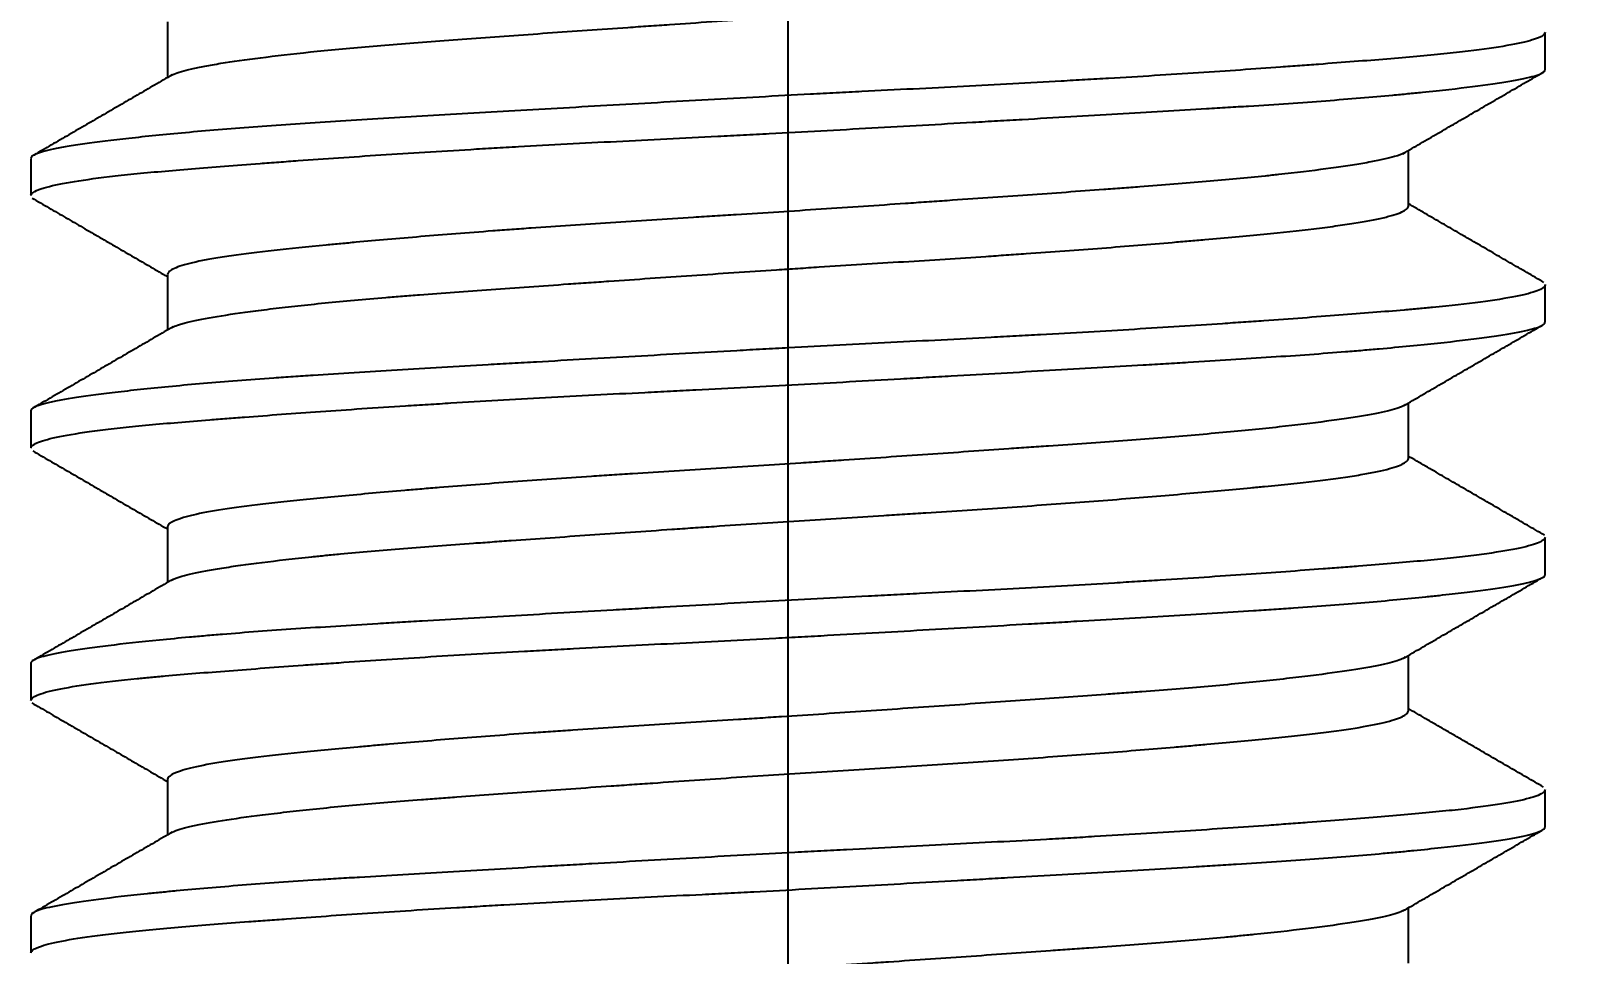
# Model space of a CAD drawing. Extents: x 1571 to 2360, y 0 to 579.
# Drawn here: x 2080.99 to 2087.12, y 201.71 to 205.37 of the extents above; entities that cross this region are included whole.
import ezdxf

# ---------------------------------------------------------------- set-up
doc = ezdxf.new("R2010")
doc.units = 0
doc.header["$LTSCALE"] = 10
doc.header["$MEASUREMENT"] = 0
doc.header["$PDMODE"] = 3
doc.header["$PDSIZE"] = -10
doc.linetypes.add('CENTER', pattern=[2, 1.25, -0.25, 0.25, -0.25])
doc.layers.get('0').update_dxf_attribs({"linetype": 'CONTINUOUS'})
doc.layers.get('DEFPOINTS').update_dxf_attribs({"linetype": 'CONTINUOUS'})
doc.layers.add('1', color=7, linetype='CONTINUOUS')
doc.styles.add('Daelim Dimension', font='H2GTRE.TTF')
doc.dimstyles.new('DEFAULT', dxfattribs={"dimscale": 2, "dimtxt": 2, "dimasz": 2, "dimexe": 0, "dimexo": 2, "dimgap": 1, "dimtad": 1, "dimdec": 1, "dimzin": 9, "dimdsep": 46, "dimtxsty": 'Daelim Dimension', "dimcen": 0.5, "dimclrd": 252, "dimclre": 252, "dimclrt": 3, "dimadec": 1, "dimazin": 0, "dimtfac": 1, "dimtdec": 1, "dimtix": 1, "dimtmove": 0, "dimatfit": 3, "dimfxl": 1, "dimtolj": 1, "dimtzin": 1, "dimlwd": 9, "dimlwe": 9, "dimarcsym": 0})

# ---------------------------------------------------------------- blocks, each defined once
blk = doc.blocks.new('*D8')
at = {"color": 5, "lineweight": 9, "ltscale": 0.5, "transparency": 16777216}
for p, q in [((2109.2949, 255.7892), (2172.4632, 255.7892)), ((2172.4632, 251.7892), (2172.4632, 113.2892)), ((2090.1499, 109.2892), (2172.4632, 109.2892))]:
    blk.add_line(p, q, dxfattribs=at)
at = {"color": 5, "ltscale": 0.5, "transparency": 16777216}
for points in [[(2171.7965, 251.7892), (2173.1299, 251.7892), (2172.4632, 255.7892)], [(2171.7965, 113.2892), (2173.1299, 113.2892), (2172.4632, 109.2892)]]:
    blk.add_solid(points, dxfattribs=at)
at = {"layer": 'DEFPOINTS', "color": 0, "ltscale": 0.5, "transparency": 16777216}
for p in [(2105.2949, 255.7892), (2086.1499, 109.2892), (2172.4632, 109.2892)]:
    blk.add_point(p, dxfattribs=at)
at = {"color": 7, "lineweight": -3, "ltscale": 0.5, "transparency": 16777216, "insert": (2165.2466, 182.5392), "char_height": 10, "attachment_point": 5, "rotation": 90, "style": 'Daelim Dimension'}
blk.add_mtext('\\A1;410', dxfattribs=at)

msp = doc.modelspace()

# ---------------------------------------------------------------- linework, layer by layer
at = {"layer": '1', "color": 1, "linetype": 'CENTER', "lineweight": -3}
msp.add_line((2083.9949, 272.4285), (2083.9949, 169.6499), dxfattribs=at)
at = {"layer": '1', "color": 7, "linetype": 'Continuous', "lineweight": -3}
for p, q in [((2081.5364, 205.4038), (2081.5364, 205.1838)), ((2086.9949, 205.2164), (2086.9949, 205.3617)), ((2086.4534, 204.6746), (2086.4534, 204.8947)), ((2080.9949, 204.8624), (2080.9949, 204.7167)), ((2081.5364, 204.4037), (2081.5364, 204.1837)), ((2086.9949, 204.2161), (2086.9949, 204.3621)), ((2080.9949, 203.8617), (2080.9949, 203.7162)), ((2086.4534, 203.6751), (2086.4534, 203.8946)), ((2081.5364, 203.4034), (2081.5364, 203.1838)), ((2086.9949, 203.2167), (2086.9949, 203.3621)), ((2080.9949, 202.8623), (2080.9949, 202.7164)), ((2086.4534, 202.6745), (2086.4534, 202.8946)), ((2081.5364, 202.4039), (2081.5364, 202.1838)), ((2086.9949, 202.2159), (2086.9949, 202.3617)), ((2086.4534, 201.6751), (2086.4534, 201.8947)), ((2080.9949, 201.8619), (2080.9949, 201.7166))]:
    msp.add_line(p, q, dxfattribs=at)
for points, knots in [([(2081.5488, 205.191), (2081.5523, 205.1931), (2081.5566, 205.1953), (2081.5776, 205.2045), (2081.6011, 205.2114), (2081.6478, 205.2219), (2081.6652, 205.2255), (2081.6943, 205.2309), (2081.7045, 205.2327), (2081.7256, 205.2363), (2081.7366, 205.2381), (2081.7938, 205.2473), (2081.8462, 205.2546), (2081.9642, 205.2696), (2082.0298, 205.2772), (2082.1385, 205.2886), (2082.1761, 205.2923), (2082.2537, 205.2997), (2082.2938, 205.3033), (2082.4178, 205.314), (2082.5054, 205.321), (2082.6444, 205.3315), (2082.692, 205.335), (2082.7897, 205.3421), (2082.8393, 205.3457), (2082.99, 205.3564), (2083.0933, 205.3637), (2083.2523, 205.3748), (2083.3329, 205.3804), (2083.415, 205.3861), (2083.4701, 205.3899), (2083.4979, 205.3918), (2083.6371, 205.4014), (2083.7486, 205.409), (2083.9723, 205.4238), (2084.0844, 205.431), (2084.2248, 205.4399), (2084.2529, 205.4417), (2084.3091, 205.4452), (2084.3373, 205.447), (2084.4213, 205.4522), (2084.4768, 205.4557), (2084.6414, 205.4662), (2084.7487, 205.4732), (2084.9063, 205.4839), (2084.9842, 205.4893), (2085.0608, 205.4948), (2085.1116, 205.4985), (2085.1368, 205.5004), (2085.2614, 205.5098), (2085.4513, 205.5248), (2085.6229, 205.5398), (2085.7243, 205.5491), (2085.7442, 205.5509), (2085.7836, 205.5545), (2085.803, 205.5564), (2085.8598, 205.5617), (2085.896, 205.5653), (2085.9999, 205.5758), (2086.0627, 205.5827), (2086.1475, 205.5933), (2086.1874, 205.5986), (2086.2237, 205.6041), (2086.2471, 205.6077), (2086.2583, 205.6096), (2086.312, 205.6187), (2086.3827, 205.6336), (2086.424, 205.6488), (2086.4435, 205.6602), (2086.4481, 205.664), (2086.4525, 205.6702), (2086.4534, 205.6727), (2086.4534, 205.6751)], [0, 0, 0, 0, 0.01409, 0.01409, 0.059249, 0.059249, 0.081828, 0.081828, 0.093118, 0.093118, 0.104407, 0.104407, 0.149566, 0.149566, 0.194725, 0.194725, 0.217305, 0.217305, 0.239884, 0.239884, 0.285043, 0.285043, 0.307623, 0.307623, 0.330202, 0.330202, 0.375361, 0.375361, 0.397941, 0.40923, 0.40923, 0.42052, 0.42052, 0.465679, 0.465679, 0.510838, 0.510838, 0.522128, 0.522128, 0.533417, 0.533417, 0.555997, 0.555997, 0.601156, 0.601156, 0.623735, 0.635025, 0.635025, 0.646315, 0.646315, 0.691474, 0.736633, 0.736633, 0.747922, 0.747922, 0.759212, 0.759212, 0.781792, 0.781792, 0.826951, 0.826951, 0.84953, 0.86082, 0.86082, 0.87211, 0.87211, 0.917269, 0.962428, 0.962428, 0.985007, 0.985007, 1, 1, 1, 1]), ([(2086.9949, 205.363), (2086.995, 205.3604), (2086.9939, 205.3577), (2086.9884, 205.3513), (2086.9829, 205.3475), (2086.9711, 205.3418), (2086.9665, 205.3399), (2086.9564, 205.3361), (2086.9507, 205.3342), (2086.9197, 205.3247), (2086.8861, 205.3172), (2086.8013, 205.3025), (2086.7503, 205.2952), (2086.6751, 205.2863), (2086.6596, 205.2845), (2086.6275, 205.281), (2086.578, 205.2758), (2086.5243, 205.2706), (2086.4113, 205.2603), (2086.3286, 205.2535), (2086.1935, 205.243), (2086.1466, 205.2395), (2086.0733, 205.234), (2086.0485, 205.2321), (2085.9982, 205.2284), (2085.9727, 205.2266), (2085.8438, 205.2172), (2085.7354, 205.2097), (2085.5083, 205.1948), (2085.3896, 205.1873), (2085.2345, 205.1782), (2085.2032, 205.1764), (2085.1405, 205.1728), (2085.0459, 205.1674), (2084.9499, 205.1622), (2084.7563, 205.1518), (2084.6247, 205.145), (2084.4239, 205.1348), (2084.3563, 205.1313), (2084.254, 205.1261), (2084.2199, 205.1244), (2084.1519, 205.1208), (2084.1179, 205.1191), (2083.9481, 205.1102), (2083.8131, 205.1028), (2083.5442, 205.0878), (2083.4105, 205.0802), (2083.1444, 205.065), (2083.0151, 205.0576), (2082.7637, 205.0431), (2082.6417, 205.0361), (2082.4641, 205.0256), (2082.4059, 205.0221), (2082.2913, 205.0152), (2082.2356, 205.0117), (2082.0733, 205.0014), (2081.9714, 204.9945), (2081.8279, 204.9838), (2081.7816, 204.9801), (2081.6922, 204.9727), (2081.649, 204.9689), (2081.5246, 204.9575), (2081.45, 204.9499), (2081.3169, 204.9352), (2081.2585, 204.9279), (2081.1956, 204.919), (2081.1835, 204.9173), (2081.1604, 204.9137), (2081.1494, 204.9119), (2081.1179, 204.9067), (2081.0993, 204.9032), (2081.0503, 204.8929), (2081.0268, 204.8862), (2081.005, 204.8759), (2081, 204.8724), (2080.996, 204.8672), (2080.9952, 204.8655), (2080.995, 204.8638)], [0, 0, 0, 0, 0.015925, 0.015925, 0.037566, 0.037566, 0.048386, 0.048386, 0.059207, 0.059207, 0.10249, 0.10249, 0.145772, 0.145772, 0.156593, 0.156593, 0.167413, 0.189055, 0.189055, 0.232337, 0.232337, 0.253979, 0.253979, 0.264799, 0.264799, 0.27562, 0.27562, 0.318902, 0.318902, 0.362185, 0.362185, 0.373006, 0.373006, 0.383826, 0.405468, 0.405468, 0.44875, 0.44875, 0.470391, 0.470391, 0.481212, 0.481212, 0.492033, 0.492033, 0.535315, 0.535315, 0.578598, 0.578598, 0.62188, 0.62188, 0.665163, 0.665163, 0.686804, 0.686804, 0.708446, 0.708446, 0.751728, 0.751728, 0.773369, 0.773369, 0.795011, 0.795011, 0.838293, 0.838293, 0.881576, 0.881576, 0.892396, 0.892396, 0.903217, 0.903217, 0.924858, 0.924858, 0.968141, 0.968141, 0.989782, 0.989782, 1, 1, 1, 1]), ([(2080.995, 204.7171), (2080.9954, 204.7195), (2080.9967, 204.7219), (2081.0026, 204.728), (2081.0084, 204.7317), (2081.0206, 204.7374), (2081.0253, 204.7393), (2081.0358, 204.7431), (2081.0416, 204.745), (2081.0737, 204.7546), (2081.1082, 204.7621), (2081.1943, 204.7768), (2081.246, 204.784), (2081.3213, 204.7928), (2081.3369, 204.7946), (2081.3693, 204.7981), (2081.386, 204.7999), (2081.4378, 204.8051), (2081.4741, 204.8086), (2081.5883, 204.8189), (2081.6716, 204.8257), (2081.8071, 204.8362), (2081.854, 204.8397), (2081.9271, 204.8452), (2081.9519, 204.847), (2082.0024, 204.8508), (2082.0282, 204.8526), (2082.1586, 204.862), (2082.2678, 204.8696), (2082.4957, 204.8845), (2082.6144, 204.8919), (2082.7687, 204.901), (2082.7998, 204.9028), (2082.8628, 204.9064), (2082.8946, 204.9082), (2082.9905, 204.9135), (2083.0549, 204.917), (2083.2496, 204.9275), (2083.3812, 204.9342), (2083.5815, 204.9444), (2083.6487, 204.9478), (2083.7503, 204.953), (2083.7843, 204.9548), (2083.8525, 204.9583), (2083.8867, 204.9601), (2084.0577, 204.969), (2084.1932, 204.9765), (2084.4617, 204.9915), (2084.5948, 204.9991), (2084.7597, 205.0085), (2084.7926, 205.0104), (2084.8582, 205.0141), (2084.891, 205.016), (2084.9885, 205.0216), (2085.0525, 205.0253), (2085.2412, 205.0362), (2085.3628, 205.0432), (2085.5391, 205.0536), (2085.5969, 205.057), (2085.6819, 205.0622), (2085.71, 205.0639), (2085.7656, 205.0674), (2085.7932, 205.0691), (2085.9288, 205.0778), (2086.0305, 205.0847), (2086.2208, 205.0991), (2086.3093, 205.1066), (2086.4116, 205.116), (2086.4317, 205.1179), (2086.4709, 205.1217), (2086.4901, 205.1236), (2086.5461, 205.1293), (2086.5812, 205.133), (2086.6803, 205.1441), (2086.7381, 205.1513), (2086.8122, 205.162), (2086.8349, 205.1655), (2086.8656, 205.1707), (2086.8754, 205.1724), (2086.8937, 205.1759), (2086.9024, 205.1776), (2086.9426, 205.1863), (2086.9655, 205.193), (2086.99, 205.2052), (2086.9952, 205.2106), (2086.9949, 205.2162)], [0, 0, 0, 0, 0.014196, 0.014196, 0.035837, 0.035837, 0.046658, 0.046658, 0.057478, 0.057478, 0.100761, 0.100761, 0.144043, 0.144043, 0.154864, 0.154864, 0.165685, 0.165685, 0.187326, 0.187326, 0.230609, 0.230609, 0.25225, 0.25225, 0.26307, 0.26307, 0.273891, 0.273891, 0.317174, 0.317174, 0.360456, 0.360456, 0.371277, 0.371277, 0.382097, 0.382097, 0.403739, 0.403739, 0.447021, 0.447021, 0.468663, 0.468663, 0.479483, 0.479483, 0.490304, 0.490304, 0.533586, 0.533586, 0.576869, 0.576869, 0.58769, 0.58769, 0.59851, 0.59851, 0.620152, 0.620152, 0.663434, 0.663434, 0.685075, 0.685075, 0.695896, 0.695896, 0.706717, 0.706717, 0.749999, 0.749999, 0.793282, 0.793282, 0.804102, 0.804102, 0.814923, 0.814923, 0.836564, 0.836564, 0.879847, 0.879847, 0.901488, 0.901488, 0.912309, 0.912309, 0.92313, 0.92313, 0.966412, 0.966412, 1, 1, 1, 1]), ([(2086.4379, 204.8856), (2086.4287, 204.8805), (2086.4153, 204.8754), (2086.3742, 204.8633), (2086.343, 204.8563), (2086.2845, 204.8455), (2086.2633, 204.8418), (2086.2174, 204.8346), (2086.1928, 204.8309), (2086.1141, 204.8198), (2086.0549, 204.8123), (2085.9727, 204.8029), (2085.9558, 204.801), (2085.9212, 204.7972), (2085.9034, 204.7953), (2085.849, 204.7896), (2085.8114, 204.7858), (2085.6948, 204.7748), (2085.6121, 204.7677), (2085.4804, 204.7572), (2085.4128, 204.752), (2085.3422, 204.7467), (2085.2945, 204.7431), (2085.2703, 204.7414), (2085.1483, 204.7325), (2085.0477, 204.7253), (2084.8411, 204.7108), (2084.735, 204.7034), (2084.5988, 204.694), (2084.5714, 204.6921), (2084.5163, 204.6883), (2084.4885, 204.6864), (2084.405, 204.6806), (2084.3493, 204.6768), (2084.182, 204.6655), (2084.0702, 204.658), (2083.902, 204.6471), (2083.8178, 204.6418), (2083.7335, 204.6365), (2083.6772, 204.633), (2083.649, 204.6312), (2083.5091, 204.6224), (2083.2899, 204.6086), (2083.0798, 204.5943), (2082.9514, 204.5852), (2082.9259, 204.5833), (2082.8751, 204.5796), (2082.8499, 204.5778), (2082.7752, 204.5721), (2082.7267, 204.5684), (2082.5844, 204.5571), (2082.4941, 204.5496), (2082.3656, 204.5384), (2082.3239, 204.5346), (2082.2631, 204.5291), (2082.2431, 204.5273), (2082.2038, 204.5236), (2082.1844, 204.5218), (2082.09, 204.5128), (2081.9519, 204.4989), (2081.8391, 204.4849), (2081.7642, 204.4741), (2081.7409, 204.4704), (2081.6981, 204.4631), (2081.6786, 204.4594), (2081.6257, 204.4483), (2081.5978, 204.4408), (2081.5672, 204.4294), (2081.5589, 204.4256), (2081.5492, 204.4199), (2081.5465, 204.418), (2081.5419, 204.4142), (2081.5402, 204.4123), (2081.5375, 204.4083), (2081.5367, 204.4063), (2081.5365, 204.4042)], [0, 0, 0, 0, 0.03343, 0.03343, 0.078851, 0.078851, 0.101562, 0.101562, 0.124273, 0.124273, 0.169694, 0.169694, 0.181049, 0.181049, 0.192405, 0.192405, 0.215116, 0.215116, 0.260537, 0.260537, 0.283248, 0.294603, 0.294603, 0.305959, 0.305959, 0.35138, 0.35138, 0.396802, 0.396802, 0.408157, 0.408157, 0.419512, 0.419512, 0.442223, 0.442223, 0.487645, 0.487645, 0.510355, 0.521711, 0.521711, 0.533066, 0.533066, 0.578487, 0.623909, 0.623909, 0.635264, 0.635264, 0.64662, 0.64662, 0.66933, 0.66933, 0.714752, 0.714752, 0.737463, 0.737463, 0.748818, 0.748818, 0.760173, 0.760173, 0.805595, 0.851016, 0.851016, 0.873727, 0.873727, 0.896438, 0.896438, 0.941859, 0.941859, 0.96457, 0.96457, 0.975926, 0.975926, 0.987281, 0.987281, 1, 1, 1, 1]), ([(2081.5536, 204.1937), (2081.5595, 204.1968), (2081.571, 204.2016), (2081.5864, 204.2065), (2081.5984, 204.21), (2081.6049, 204.2118), (2081.6397, 204.2206), (2081.7098, 204.2347), (2081.8081, 204.2493), (2081.8927, 204.2606), (2081.9228, 204.2644), (2081.9858, 204.272), (2082.0187, 204.2758), (2082.122, 204.287), (2082.1965, 204.2945), (2082.317, 204.3054), (2082.3586, 204.3089), (2082.4232, 204.3143), (2082.4451, 204.3161), (2082.4896, 204.3196), (2082.5121, 204.3214), (2082.6256, 204.3302), (2082.8149, 204.3441), (2083.019, 204.3585), (2083.1513, 204.3677), (2083.178, 204.3696), (2083.2317, 204.3733), (2083.2586, 204.3752), (2083.3396, 204.3808), (2083.394, 204.3846), (2083.558, 204.3959), (2083.6686, 204.4035), (2083.8364, 204.4148), (2083.8927, 204.4186), (2083.9777, 204.4241), (2084.0061, 204.426), (2084.0627, 204.4296), (2084.091, 204.4314), (2084.2317, 204.4404), (2084.3431, 204.4473), (2084.5632, 204.4612), (2084.672, 204.4681), (2084.8063, 204.4771), (2084.8331, 204.4789), (2084.886, 204.4825), (2084.9123, 204.4843), (2084.9903, 204.4898), (2085.0414, 204.4934), (2085.1919, 204.5044), (2085.2885, 204.5119), (2085.4278, 204.5232), (2085.4733, 204.527), (2085.5401, 204.5327), (2085.562, 204.5346), (2085.6052, 204.5384), (2085.6264, 204.5402), (2085.7306, 204.5496), (2085.8082, 204.5567), (2085.9521, 204.5708), (2086.0183, 204.5778), (2086.1087, 204.5884), (2086.137, 204.592), (2086.19, 204.5991), (2086.2148, 204.6027), (2086.2836, 204.6135), (2086.3224, 204.6208), (2086.362, 204.6302), (2086.3695, 204.6321), (2086.3835, 204.6359), (2086.3901, 204.6378), (2086.4083, 204.6435), (2086.4185, 204.6473), (2086.4433, 204.6587), (2086.4521, 204.6663), (2086.4534, 204.6746), (2086.4534, 204.6755), (2086.4533, 204.6765)], [0, 0, 0, 0, 0.020109, 0.031431, 0.031431, 0.042753, 0.042753, 0.088043, 0.133333, 0.133333, 0.155978, 0.155978, 0.178623, 0.178623, 0.223913, 0.223913, 0.246558, 0.246558, 0.25788, 0.25788, 0.269203, 0.269203, 0.314493, 0.359783, 0.359783, 0.371105, 0.371105, 0.382428, 0.382428, 0.405073, 0.405073, 0.450362, 0.450362, 0.473007, 0.473007, 0.48433, 0.48433, 0.495652, 0.495652, 0.540942, 0.540942, 0.586232, 0.586232, 0.597555, 0.597555, 0.608877, 0.608877, 0.631522, 0.631522, 0.676812, 0.676812, 0.699457, 0.699457, 0.710779, 0.710779, 0.722102, 0.722102, 0.767392, 0.767392, 0.812681, 0.812681, 0.835326, 0.835326, 0.857971, 0.857971, 0.903261, 0.903261, 0.914584, 0.914584, 0.925906, 0.925906, 0.948551, 0.948551, 0.993841, 0.993841, 1, 1, 1, 1]), ([(2086.9949, 204.3632), (2086.9949, 204.3625), (2086.9949, 204.3618), (2086.9935, 204.3538), (2086.9831, 204.3464), (2086.9538, 204.335), (2086.9418, 204.3312), (2086.9203, 204.3255), (2086.9125, 204.3236), (2086.8958, 204.3199), (2086.8869, 204.318), (2086.8396, 204.3086), (2086.7932, 204.3012), (2086.6839, 204.287), (2086.6209, 204.28), (2086.5317, 204.2714), (2086.5133, 204.2696), (2086.4755, 204.2662), (2086.4561, 204.2644), (2086.3965, 204.2592), (2086.3551, 204.2558), (2086.226, 204.2454), (2086.1333, 204.2384), (2085.9844, 204.2274), (2085.9331, 204.2237), (2085.8537, 204.218), (2085.8268, 204.2161), (2085.7722, 204.2123), (2085.7444, 204.2104), (2085.6047, 204.201), (2085.3726, 204.186), (2085.1242, 204.1717), (2084.9637, 204.1629), (2084.9313, 204.1612), (2084.8661, 204.1577), (2084.8332, 204.1559), (2084.7346, 204.1507), (2084.6685, 204.1473), (2084.4695, 204.137), (2084.3356, 204.1303), (2084.133, 204.1199), (2084.0652, 204.1163), (2083.963, 204.1109), (2083.9289, 204.1091), (2083.8605, 204.1054), (2083.8263, 204.1035), (2083.6561, 204.0941), (2083.3877, 204.0789), (2083.1268, 204.064), (2082.9661, 204.0547), (2082.9341, 204.0529), (2082.8704, 204.0492), (2082.8387, 204.0474), (2082.7447, 204.042), (2082.6833, 204.0384), (2082.5026, 204.0279), (2082.3869, 204.0211), (2082.2204, 204.0108), (2082.1661, 204.0074), (2082.0865, 204.0021), (2082.0603, 204.0004), (2082.0084, 203.9969), (2081.9829, 203.9951), (2081.8577, 203.9862), (2081.7648, 203.9789), (2081.5931, 203.964), (2081.5142, 203.9565), (2081.4247, 203.9471), (2081.4072, 203.9452), (2081.3732, 203.9414), (2081.3568, 203.9396), (2081.3091, 203.934), (2081.2795, 203.9304), (2081.1972, 203.9196), (2081.151, 203.9126), (2081.0944, 203.9023), (2081.0778, 203.8988), (2081.0488, 203.892), (2081.0365, 203.8885), (2081.0069, 203.8782), (2080.9964, 203.8714), (2080.995, 203.8637), (2080.9949, 203.8632), (2080.9949, 203.8627)], [0, 0, 0, 0, 0.004143, 0.004143, 0.047306, 0.047306, 0.068888, 0.068888, 0.079679, 0.079679, 0.090469, 0.090469, 0.133632, 0.133632, 0.176795, 0.176795, 0.187586, 0.187586, 0.198377, 0.198377, 0.219958, 0.219958, 0.263121, 0.263121, 0.284703, 0.284703, 0.295493, 0.295493, 0.306284, 0.306284, 0.349447, 0.39261, 0.39261, 0.403401, 0.403401, 0.414192, 0.414192, 0.435773, 0.435773, 0.478936, 0.478936, 0.500518, 0.500518, 0.511308, 0.511308, 0.522099, 0.522099, 0.565262, 0.608425, 0.608425, 0.619216, 0.619216, 0.630007, 0.630007, 0.651588, 0.651588, 0.694751, 0.694751, 0.716333, 0.716333, 0.727123, 0.727123, 0.737914, 0.737914, 0.781077, 0.781077, 0.82424, 0.82424, 0.835031, 0.835031, 0.845822, 0.845822, 0.867403, 0.867403, 0.910566, 0.910566, 0.932148, 0.932148, 0.953729, 0.953729, 0.996892, 0.996892, 1, 1, 1, 1]), ([(2080.995, 203.7173), (2080.9952, 203.718), (2080.9954, 203.7187), (2080.9965, 203.7213), (2080.9979, 203.7232), (2081.0018, 203.7269), (2081.0043, 203.7288), (2081.0198, 203.7382), (2081.0628, 203.7534), (2081.1413, 203.7683), (2081.2018, 203.7775), (2081.2145, 203.7793), (2081.2409, 203.7829), (2081.2821, 203.7883), (2081.3277, 203.7936), (2081.4247, 203.8041), (2081.4972, 203.8109), (2081.6176, 203.8212), (2081.6597, 203.8246), (2081.7259, 203.8299), (2081.7485, 203.8317), (2081.7944, 203.8352), (2081.8177, 203.837), (2081.9362, 203.8459), (2082.0367, 203.8534), (2082.2493, 203.8683), (2082.3613, 203.8759), (2082.5087, 203.8852), (2082.5386, 203.8871), (2082.5988, 203.8908), (2082.6896, 203.8964), (2082.7821, 203.9018), (2082.9696, 203.9125), (2083.0976, 203.9194), (2083.2942, 203.9297), (2083.3606, 203.9331), (2083.4612, 203.9383), (2083.495, 203.94), (2083.5626, 203.9435), (2083.5963, 203.9452), (2083.7652, 203.9538), (2083.9003, 203.9607), (2084.1705, 203.9752), (2084.3056, 203.9827), (2084.4746, 203.9923), (2084.5084, 203.9942), (2084.5756, 203.998), (2084.6758, 204.0037), (2084.7743, 204.0093), (2084.969, 204.0205), (2085.0958, 204.0278), (2085.2815, 204.0385), (2085.3426, 204.042), (2085.4332, 204.0473), (2085.4632, 204.0491), (2085.5224, 204.0526), (2085.5516, 204.0543), (2085.696, 204.063), (2085.8057, 204.0698), (2086.0138, 204.0836), (2086.1122, 204.0906), (2086.2278, 204.0999), (2086.2505, 204.1018), (2086.295, 204.1056), (2086.3601, 204.1112), (2086.4209, 204.1168), (2086.5366, 204.1281), (2086.6059, 204.1355), (2086.6984, 204.1465), (2086.7272, 204.1502), (2086.7675, 204.1556), (2086.7804, 204.1574), (2086.8051, 204.161), (2086.8168, 204.1627), (2086.8727, 204.1715), (2086.9084, 204.1783), (2086.9621, 204.1919), (2086.98, 204.1987), (2086.991, 204.2075), (2086.9926, 204.2093), (2086.9946, 204.2129), (2086.995, 204.2147), (2086.9949, 204.2165), (2086.9949, 204.2165), (2086.9949, 204.2166)], [0, 0, 0, 0, 0.004327, 0.004327, 0.015148, 0.015148, 0.025968, 0.025968, 0.069251, 0.112533, 0.112533, 0.123354, 0.123354, 0.134175, 0.155816, 0.155816, 0.199098, 0.199098, 0.22074, 0.22074, 0.23156, 0.23156, 0.242381, 0.242381, 0.285663, 0.285663, 0.328946, 0.328946, 0.339767, 0.339767, 0.350587, 0.372229, 0.372229, 0.415511, 0.415511, 0.437152, 0.437152, 0.447973, 0.447973, 0.458794, 0.458794, 0.502076, 0.502076, 0.545359, 0.545359, 0.556179, 0.556179, 0.567, 0.588641, 0.588641, 0.631924, 0.631924, 0.653565, 0.653565, 0.664385, 0.664385, 0.675206, 0.675206, 0.718489, 0.718489, 0.761771, 0.761771, 0.772592, 0.772592, 0.783412, 0.805054, 0.805054, 0.848336, 0.848336, 0.869977, 0.869977, 0.880798, 0.880798, 0.891619, 0.891619, 0.934901, 0.934901, 0.978184, 0.978184, 0.989004, 0.989004, 0.999825, 0.999825, 1, 1, 1, 1]), ([(2086.4406, 203.8872), (2086.4401, 203.8869), (2086.4396, 203.8866), (2086.4361, 203.8846), (2086.4326, 203.8828), (2086.4246, 203.8793), (2086.42, 203.8775), (2086.4051, 203.8723), (2086.3933, 203.8688), (2086.3523, 203.8583), (2086.3177, 203.8513), (2086.2549, 203.8405), (2086.2208, 203.835), (2086.1825, 203.8294), (2086.156, 203.8257), (2086.1423, 203.8238), (2086.0721, 203.8144), (2086.0097, 203.8069), (2085.8729, 203.7919), (2085.7985, 203.7844), (2085.6776, 203.7734), (2085.6356, 203.7698), (2085.5497, 203.7627), (2085.5057, 203.7592), (2085.3705, 203.7487), (2085.2762, 203.7417), (2085.1286, 203.7311), (2085.0784, 203.7275), (2085.0014, 203.7221), (2084.9755, 203.7203), (2084.9232, 203.7166), (2084.8969, 203.7147), (2084.765, 203.7055), (2084.5503, 203.6906), (2084.3286, 203.6754), (2084.1878, 203.6659), (2084.1595, 203.664), (2084.1029, 203.6602), (2084.0746, 203.6584), (2083.99, 203.6528), (2083.9338, 203.6492), (2083.7657, 203.6385), (2083.6545, 203.6316), (2083.4888, 203.6211), (2083.4338, 203.6176), (2083.3515, 203.6124), (2083.3241, 203.6106), (2083.2698, 203.607), (2083.2428, 203.6052), (2083.1091, 203.5963), (2083.0055, 203.5891), (2082.8047, 203.5745), (2082.7076, 203.567), (2082.5904, 203.5575), (2082.5672, 203.5556), (2082.5215, 203.5518), (2082.499, 203.5499), (2082.4325, 203.5442), (2082.3895, 203.5405), (2082.2647, 203.5293), (2082.1868, 203.5222), (2082.0782, 203.5116), (2082.0433, 203.508), (2081.9931, 203.5027), (2081.9768, 203.501), (2081.945, 203.4974), (2081.9295, 203.4957), (2081.8545, 203.4869), (2081.8014, 203.4798), (2081.709, 203.4654), (2081.6697, 203.4581), (2081.6294, 203.4486), (2081.6219, 203.4467), (2081.6077, 203.4429), (2081.6011, 203.441), (2081.5828, 203.4353), (2081.5725, 203.4315), (2081.5473, 203.4202), (2081.5381, 203.4127), (2081.5365, 203.4045), (2081.5364, 203.4038), (2081.5364, 203.403)], [0, 0, 0, 0, 0.001806, 0.001806, 0.013095, 0.013095, 0.024385, 0.024385, 0.046965, 0.046965, 0.092124, 0.092124, 0.114703, 0.125993, 0.125993, 0.137283, 0.137283, 0.182441, 0.182441, 0.2276, 0.2276, 0.25018, 0.25018, 0.272759, 0.272759, 0.317918, 0.317918, 0.340498, 0.340498, 0.351787, 0.351787, 0.363077, 0.363077, 0.408236, 0.453395, 0.453395, 0.464685, 0.464685, 0.475974, 0.475974, 0.498554, 0.498554, 0.543713, 0.543713, 0.566292, 0.566292, 0.577582, 0.577582, 0.588872, 0.588872, 0.634031, 0.634031, 0.67919, 0.67919, 0.690479, 0.690479, 0.701769, 0.701769, 0.724349, 0.724349, 0.769508, 0.769508, 0.792087, 0.792087, 0.803377, 0.803377, 0.814666, 0.814666, 0.859825, 0.859825, 0.904984, 0.904984, 0.916274, 0.916274, 0.927564, 0.927564, 0.950143, 0.950143, 0.995302, 0.995302, 1, 1, 1, 1]), ([(2081.5515, 203.1925), (2081.561, 203.1979), (2081.5751, 203.2033), (2081.6176, 203.2155), (2081.649, 203.2225), (2081.6977, 203.2315), (2081.7079, 203.2333), (2081.7293, 203.2369), (2081.7404, 203.2388), (2081.7753, 203.2443), (2081.8002, 203.248), (2081.8797, 203.2591), (2081.9391, 203.2666), (2082.0378, 203.2779), (2082.0896, 203.2835), (2082.145, 203.2892), (2082.1828, 203.2929), (2082.2021, 203.2948), (2082.3003, 203.3041), (2082.3836, 203.3112), (2082.5594, 203.3252), (2082.6519, 203.3321), (2082.7734, 203.341), (2082.798, 203.3427), (2082.8478, 203.3463), (2082.8731, 203.3481), (2082.9491, 203.3535), (2083.0004, 203.3572), (2083.1561, 203.3681), (2083.2622, 203.3755), (2083.4249, 203.3867), (2083.5071, 203.3924), (2083.5906, 203.3982), (2083.6466, 203.402), (2083.6748, 203.4039), (2083.8152, 203.4134), (2083.9274, 203.4209), (2084.1513, 203.4353), (2084.2631, 203.4423), (2084.4025, 203.451), (2084.4304, 203.4528), (2084.4861, 203.4563), (2084.5139, 203.4581), (2084.5967, 203.4633), (2084.6511, 203.4669), (2084.8124, 203.4774), (2084.9171, 203.4845), (2085.0701, 203.4955), (2085.1204, 203.4992), (2085.2196, 203.5066), (2085.2687, 203.5104), (2085.4116, 203.5218), (2085.5019, 203.5293), (2085.6725, 203.5443), (2085.7529, 203.5516), (2085.847, 203.5605), (2085.8656, 203.5623), (2085.9019, 203.5659), (2085.9196, 203.5677), (2085.9716, 203.573), (2086.0045, 203.5765), (2086.0984, 203.587), (2086.1543, 203.594), (2086.2283, 203.6047), (2086.2513, 203.6083), (2086.2832, 203.6138), (2086.2935, 203.6157), (2086.313, 203.6194), (2086.3223, 203.6213), (2086.3662, 203.6306), (2086.3937, 203.6382), (2086.4338, 203.6533), (2086.4463, 203.6609), (2086.4524, 203.6702), (2086.4531, 203.6721), (2086.4534, 203.6744), (2086.4534, 203.6749), (2086.4534, 203.6753)], [0, 0, 0, 0, 0.034782, 0.034782, 0.080072, 0.080072, 0.091395, 0.091395, 0.102717, 0.102717, 0.125362, 0.125362, 0.170652, 0.170652, 0.193297, 0.204619, 0.204619, 0.215942, 0.215942, 0.261232, 0.261232, 0.306522, 0.306522, 0.317844, 0.317844, 0.329166, 0.329166, 0.351811, 0.351811, 0.397101, 0.397101, 0.419746, 0.431069, 0.431069, 0.442391, 0.442391, 0.487681, 0.487681, 0.532971, 0.532971, 0.544293, 0.544293, 0.555616, 0.555616, 0.578261, 0.578261, 0.623551, 0.623551, 0.646196, 0.646196, 0.668841, 0.668841, 0.71413, 0.71413, 0.75942, 0.75942, 0.770743, 0.770743, 0.782065, 0.782065, 0.80471, 0.80471, 0.85, 0.85, 0.872645, 0.872645, 0.883967, 0.883967, 0.89529, 0.89529, 0.94058, 0.94058, 0.98587, 0.98587, 0.997192, 0.997192, 1, 1, 1, 1]), ([(2086.9949, 203.3635), (2086.9951, 203.3612), (2086.9944, 203.3588), (2086.9914, 203.3545), (2086.9895, 203.3527), (2086.9845, 203.3489), (2086.9814, 203.347), (2086.9633, 203.3376), (2086.9162, 203.3224), (2086.8337, 203.3076), (2086.7706, 203.2984), (2086.7574, 203.2966), (2086.7301, 203.293), (2086.6875, 203.2876), (2086.6405, 203.2824), (2086.5407, 203.2719), (2086.4665, 203.2652), (2086.3435, 203.2548), (2086.3006, 203.2514), (2086.2332, 203.2461), (2086.2102, 203.2443), (2086.1635, 203.2408), (2086.1398, 203.239), (2086.0196, 203.2299), (2085.9176, 203.2225), (2085.7024, 203.2075), (2085.5892, 203.1999), (2085.4404, 203.1906), (2085.4102, 203.1887), (2085.3497, 203.185), (2085.2582, 203.1795), (2085.165, 203.1741), (2084.9765, 203.1635), (2084.8478, 203.1566), (2084.6502, 203.1463), (2084.5837, 203.1429), (2084.4826, 203.1377), (2084.4487, 203.136), (2084.3811, 203.1326), (2084.3473, 203.1309), (2084.1782, 203.1222), (2084.0431, 203.1153), (2083.7729, 203.1006), (2083.6379, 203.0931), (2083.4692, 203.0835), (2083.4355, 203.0816), (2083.3686, 203.0778), (2083.2688, 203.0721), (2083.1708, 203.0665), (2082.977, 203.0554), (2082.8509, 203.0481), (2082.6665, 203.0375), (2082.6057, 203.0339), (2082.5159, 203.0287), (2082.4861, 203.0269), (2082.4275, 203.0234), (2082.3986, 203.0217), (2082.2557, 203.0131), (2082.1473, 203.0063), (2081.9419, 202.9924), (2081.8449, 202.9853), (2081.7312, 202.9759), (2081.7088, 202.974), (2081.6652, 202.9703), (2081.6013, 202.9646), (2081.5419, 202.959), (2081.4288, 202.9477), (2081.3612, 202.9403), (2081.2716, 202.9294), (2081.2437, 202.9258), (2081.2048, 202.9204), (2081.1924, 202.9186), (2081.1688, 202.915), (2081.1575, 202.9133), (2081.1042, 202.9045), (2081.0705, 202.8977), (2081.0209, 202.8841), (2081.0051, 202.8773), (2080.9968, 202.8685), (2080.9957, 202.8667), (2080.995, 202.8642), (2080.9949, 202.8635), (2080.9949, 202.8628)], [0, 0, 0, 0, 0.013984, 0.013984, 0.024775, 0.024775, 0.035566, 0.035566, 0.078729, 0.121892, 0.121892, 0.132683, 0.132683, 0.143473, 0.165055, 0.165055, 0.208218, 0.208218, 0.229799, 0.229799, 0.24059, 0.24059, 0.251381, 0.251381, 0.294544, 0.294544, 0.337707, 0.337707, 0.348498, 0.348498, 0.359288, 0.38087, 0.38087, 0.424033, 0.424033, 0.445614, 0.445614, 0.456405, 0.456405, 0.467196, 0.467196, 0.510359, 0.510359, 0.553522, 0.553522, 0.564313, 0.564313, 0.575104, 0.596685, 0.596685, 0.639848, 0.639848, 0.66143, 0.66143, 0.67222, 0.67222, 0.683011, 0.683011, 0.726174, 0.726174, 0.769337, 0.769337, 0.780128, 0.780128, 0.790919, 0.8125, 0.8125, 0.855663, 0.855663, 0.877245, 0.877245, 0.888035, 0.888035, 0.898826, 0.898826, 0.941989, 0.941989, 0.985152, 0.985152, 0.995943, 0.995943, 1, 1, 1, 1]), ([(2080.9949, 202.7162), (2080.9952, 202.723), (2081.0036, 202.7299), (2081.0286, 202.7408), (2081.0396, 202.7446), (2081.0596, 202.7503), (2081.0668, 202.7522), (2081.0824, 202.756), (2081.0909, 202.7579), (2081.1357, 202.7673), (2081.1801, 202.7746), (2081.2856, 202.789), (2081.3466, 202.796), (2081.4335, 202.8047), (2081.4515, 202.8064), (2081.4884, 202.8099), (2081.5074, 202.8116), (2081.5657, 202.8168), (2081.6062, 202.8202), (2081.733, 202.8306), (2081.8242, 202.8375), (2081.9709, 202.8485), (2082.0214, 202.8522), (2082.0998, 202.8578), (2082.1263, 202.8597), (2082.1803, 202.8635), (2082.2077, 202.8654), (2082.3461, 202.8748), (2082.461, 202.8823), (2082.6993, 202.897), (2082.8227, 202.9042), (2082.9822, 202.9131), (2083.0143, 202.9148), (2083.0792, 202.9183), (2083.112, 202.9201), (2083.2102, 202.9253), (2083.2761, 202.9288), (2083.4745, 202.939), (2083.6081, 202.9458), (2083.8104, 202.9561), (2083.8782, 202.9596), (2083.9803, 202.965), (2084.0144, 202.9668), (2084.0827, 202.9705), (2084.117, 202.9723), (2084.2875, 202.9817), (2084.422, 202.9893), (2084.6875, 203.0044), (2084.8184, 203.0119), (2084.9798, 203.0211), (2085.012, 203.023), (2085.0761, 203.0267), (2085.108, 203.0285), (2085.2026, 203.0339), (2085.2645, 203.0375), (2085.4467, 203.0481), (2085.5635, 203.055), (2085.7317, 203.0653), (2085.7866, 203.0687), (2085.8671, 203.0739), (2085.8937, 203.0756), (2085.9462, 203.0791), (2085.9721, 203.0809), (2086.0992, 203.0897), (2086.1936, 203.097), (2086.3686, 203.1118), (2086.4491, 203.1194), (2086.5408, 203.1288), (2086.5587, 203.1306), (2086.5936, 203.1344), (2086.6105, 203.1363), (2086.6596, 203.1419), (2086.6902, 203.1455), (2086.7754, 203.1564), (2086.8236, 203.1634), (2086.8831, 203.1738), (2086.9008, 203.1772), (2086.924, 203.1824), (2086.9312, 203.1841), (2086.9445, 203.1875), (2086.9506, 203.1893), (2086.9779, 203.1978), (2086.9905, 203.2047), (2086.9947, 203.2134), (2086.995, 203.215), (2086.9949, 203.2167)], [0, 0, 0, 0, 0.040399, 0.040399, 0.061981, 0.061981, 0.072771, 0.072771, 0.083562, 0.083562, 0.126725, 0.126725, 0.169888, 0.169888, 0.180679, 0.180679, 0.19147, 0.19147, 0.213051, 0.213051, 0.256214, 0.256214, 0.277795, 0.277795, 0.288586, 0.288586, 0.299377, 0.299377, 0.34254, 0.34254, 0.385703, 0.385703, 0.396494, 0.396494, 0.407284, 0.407284, 0.428866, 0.428866, 0.472029, 0.472029, 0.49361, 0.49361, 0.504401, 0.504401, 0.515192, 0.515192, 0.558355, 0.558355, 0.601518, 0.601518, 0.612308, 0.612308, 0.623099, 0.623099, 0.644681, 0.644681, 0.687844, 0.687844, 0.709425, 0.709425, 0.720216, 0.720216, 0.731006, 0.731006, 0.774169, 0.774169, 0.817332, 0.817332, 0.828123, 0.828123, 0.838914, 0.838914, 0.860495, 0.860495, 0.903658, 0.903658, 0.92524, 0.92524, 0.936031, 0.936031, 0.946821, 0.946821, 0.989984, 0.989984, 1, 1, 1, 1]), ([(2086.4407, 202.8872), (2086.4375, 202.8853), (2086.4337, 202.8833), (2086.4136, 202.8744), (2086.3904, 202.8675), (2086.3516, 202.8586), (2086.3434, 202.8568), (2086.326, 202.8533), (2086.3169, 202.8515), (2086.2881, 202.8461), (2086.2672, 202.8425), (2086.1994, 202.8316), (2086.1474, 202.8243), (2086.059, 202.813), (2086.0278, 202.8092), (2085.9784, 202.8035), (2085.9614, 202.8016), (2085.927, 202.7978), (2085.9094, 202.7959), (2085.8198, 202.7865), (2085.7427, 202.7791), (2085.5779, 202.7648), (2085.4901, 202.7579), (2085.3736, 202.749), (2085.35, 202.7473), (2085.3025, 202.7437), (2085.2785, 202.742), (2085.206, 202.7367), (2085.1568, 202.7331), (2085.0069, 202.7224), (2084.9037, 202.7152), (2084.7442, 202.7041), (2084.6902, 202.7003), (2084.5806, 202.6927), (2084.5255, 202.6889), (2084.3599, 202.6775), (2084.2488, 202.6699), (2084.081, 202.6588), (2084.0249, 202.6551), (2083.9405, 202.6496), (2083.9123, 202.6478), (2083.8558, 202.6442), (2083.8275, 202.6424), (2083.686, 202.6335), (2083.5748, 202.6266), (2083.356, 202.6127), (2083.2484, 202.6057), (2083.1163, 202.5967), (2083.09, 202.5949), (2083.0376, 202.5913), (2083.0115, 202.5895), (2082.934, 202.5839), (2082.8834, 202.5803), (2082.7347, 202.5691), (2082.6399, 202.5616), (2082.5039, 202.5503), (2082.4375, 202.5447), (2082.3735, 202.539), (2082.3313, 202.5353), (2082.3105, 202.5334), (2082.2085, 202.5241), (2082.1331, 202.5171), (2081.9944, 202.5031), (2081.9312, 202.4961), (2081.8599, 202.4873), (2081.846, 202.4855), (2081.819, 202.4819), (2081.8059, 202.4801), (2081.7681, 202.4747), (2081.7448, 202.4711), (2081.6804, 202.4601), (2081.6447, 202.4528), (2081.6022, 202.4415), (2081.5836, 202.4358), (2081.5693, 202.4301), (2081.5607, 202.4262), (2081.5568, 202.4243), (2081.5429, 202.4163), (2081.5372, 202.4103), (2081.5365, 202.4045)], [0, 0, 0, 0, 0.01268, 0.01268, 0.05797, 0.05797, 0.069293, 0.069293, 0.080615, 0.080615, 0.10326, 0.10326, 0.14855, 0.14855, 0.171195, 0.171195, 0.182517, 0.182517, 0.19384, 0.19384, 0.23913, 0.23913, 0.284419, 0.284419, 0.295742, 0.295742, 0.307064, 0.307064, 0.329709, 0.329709, 0.374999, 0.374999, 0.397644, 0.397644, 0.420289, 0.420289, 0.465579, 0.465579, 0.488224, 0.488224, 0.499546, 0.499546, 0.510869, 0.510869, 0.556158, 0.556158, 0.601448, 0.601448, 0.612771, 0.612771, 0.624093, 0.624093, 0.646738, 0.646738, 0.692028, 0.692028, 0.714673, 0.725995, 0.725995, 0.737318, 0.737318, 0.782608, 0.782608, 0.827897, 0.827897, 0.83922, 0.83922, 0.850542, 0.850542, 0.873187, 0.873187, 0.918477, 0.918477, 0.941122, 0.952445, 0.952445, 0.963767, 0.963767, 1, 1, 1, 1]), ([(2081.5493, 202.1912), (2081.5561, 202.1954), (2081.5655, 202.1995), (2081.5879, 202.2071), (2081.6001, 202.2106), (2081.6212, 202.2159), (2081.6288, 202.2177), (2081.6449, 202.2212), (2081.6533, 202.223), (2081.6979, 202.2319), (2081.7405, 202.2391), (2081.8396, 202.2537), (2081.896, 202.2612), (2081.9754, 202.2707), (2081.9918, 202.2726), (2082.0251, 202.2764), (2082.0422, 202.2783), (2082.0943, 202.284), (2082.1305, 202.2878), (2082.243, 202.2989), (2082.3234, 202.3061), (2082.4523, 202.3167), (2082.4966, 202.3202), (2082.5652, 202.3255), (2082.5885, 202.3273), (2082.6353, 202.3308), (2082.6589, 202.3326), (2082.778, 202.3414), (2082.8767, 202.3484), (2083.0807, 202.3628), (2083.186, 202.3702), (2083.3219, 202.3796), (2083.3493, 202.3815), (2083.404, 202.3853), (2083.4314, 202.3872), (2083.5139, 202.3929), (2083.569, 202.3967), (2083.7352, 202.408), (2083.8468, 202.4156), (2084.0155, 202.4266), (2084.072, 202.4302), (2084.1854, 202.4374), (2084.2417, 202.441), (2084.4093, 202.4515), (2084.5193, 202.4584), (2084.6817, 202.4688), (2084.7355, 202.4724), (2084.842, 202.4795), (2084.8949, 202.4831), (2085.0519, 202.4941), (2085.1523, 202.5014), (2085.345, 202.5164), (2085.4373, 202.5239), (2085.5475, 202.5333), (2085.5692, 202.5352), (2085.6123, 202.539), (2085.6335, 202.5409), (2085.6963, 202.5465), (2085.7366, 202.5502), (2085.8529, 202.561), (2085.9244, 202.568), (2086.0227, 202.5784), (2086.0696, 202.5837), (2086.113, 202.589), (2086.1412, 202.5926), (2086.1549, 202.5944), (2086.2212, 202.6033), (2086.3122, 202.6178), (2086.3744, 202.6327), (2086.4041, 202.6422), (2086.4096, 202.6441), (2086.4196, 202.648), (2086.4242, 202.6499), (2086.4363, 202.6556), (2086.4424, 202.6594), (2086.4512, 202.6673), (2086.4535, 202.6714), (2086.4534, 202.6754)], [0, 0, 0, 0, 0.026734, 0.026734, 0.049313, 0.049313, 0.060603, 0.060603, 0.071893, 0.071893, 0.117052, 0.117052, 0.162211, 0.162211, 0.1735, 0.1735, 0.18479, 0.18479, 0.20737, 0.20737, 0.252528, 0.252528, 0.275108, 0.275108, 0.286398, 0.286398, 0.297687, 0.297687, 0.342846, 0.342846, 0.388005, 0.388005, 0.399295, 0.399295, 0.410585, 0.410585, 0.433164, 0.433164, 0.478323, 0.478323, 0.500902, 0.500902, 0.523482, 0.523482, 0.568641, 0.568641, 0.59122, 0.59122, 0.6138, 0.6138, 0.658959, 0.658959, 0.704118, 0.704118, 0.715407, 0.715407, 0.726697, 0.726697, 0.749277, 0.749277, 0.794435, 0.794435, 0.817015, 0.828305, 0.828305, 0.839594, 0.839594, 0.884753, 0.929912, 0.929912, 0.941202, 0.941202, 0.952492, 0.952492, 0.975071, 0.975071, 1, 1, 1, 1]), ([(2086.9948, 202.3636), (2086.9953, 202.3597), (2086.993, 202.3557), (2086.9834, 202.3478), (2086.9765, 202.3441), (2086.9627, 202.3384), (2086.9575, 202.3365), (2086.946, 202.3327), (2086.9396, 202.3308), (2086.905, 202.3212), (2086.8684, 202.3137), (2086.7784, 202.2991), (2086.7248, 202.292), (2086.647, 202.2831), (2086.631, 202.2814), (2086.5977, 202.2779), (2086.5804, 202.2761), (2086.5274, 202.2709), (2086.4902, 202.2674), (2086.3734, 202.2571), (2086.2885, 202.2503), (2086.1506, 202.2398), (2086.1029, 202.2362), (2086.0287, 202.2307), (2086.0036, 202.2288), (2085.9523, 202.2251), (2085.9262, 202.2232), (2085.7942, 202.2138), (2085.6837, 202.2062), (2085.4537, 202.1913), (2085.334, 202.184), (2085.1785, 202.1749), (2085.1471, 202.1731), (2085.0837, 202.1696), (2085.0517, 202.1678), (2084.9553, 202.1624), (2084.8906, 202.159), (2084.6951, 202.1486), (2084.563, 202.1418), (2084.3622, 202.1316), (2084.2948, 202.1282), (2084.1931, 202.123), (2084.159, 202.1212), (2084.0908, 202.1177), (2084.0565, 202.1159), (2083.8856, 202.1068), (2083.7503, 202.0994), (2083.4822, 202.0843), (2083.3495, 202.0767), (2083.1852, 202.0673), (2083.1524, 202.0654), (2083.087, 202.0617), (2083.0544, 202.0598), (2082.9575, 202.0543), (2082.8939, 202.0506), (2082.7065, 202.0398), (2082.5858, 202.0328), (2082.411, 202.0224), (2082.3538, 202.019), (2082.2696, 202.0138), (2082.2418, 202.0121), (2082.1868, 202.0086), (2082.1595, 202.0069), (2082.0256, 201.9982), (2081.9254, 201.9913), (2081.7381, 201.9767), (2081.6511, 201.9692), (2081.5509, 201.9598), (2081.5313, 201.9579), (2081.4929, 201.9541), (2081.4741, 201.9522), (2081.4196, 201.9466), (2081.3853, 201.9428), (2081.289, 201.9318), (2081.2332, 201.9246), (2081.1619, 201.914), (2081.1403, 201.9105), (2081.111, 201.9053), (2081.1018, 201.9036), (2081.0844, 201.9001), (2081.0763, 201.8984), (2081.0386, 201.8898), (2081.0179, 201.883), (2080.999, 201.8719), (2080.9952, 201.8676), (2080.9949, 201.8631)], [0, 0, 0, 0, 0.023826, 0.023826, 0.045408, 0.045408, 0.056198, 0.056198, 0.066989, 0.066989, 0.110152, 0.110152, 0.153315, 0.153315, 0.164106, 0.164106, 0.174897, 0.174897, 0.196478, 0.196478, 0.239641, 0.239641, 0.261223, 0.261223, 0.272013, 0.272013, 0.282804, 0.282804, 0.325967, 0.325967, 0.36913, 0.36913, 0.379921, 0.379921, 0.390712, 0.390712, 0.412293, 0.412293, 0.455456, 0.455456, 0.477038, 0.477038, 0.487829, 0.487829, 0.498619, 0.498619, 0.541782, 0.541782, 0.584945, 0.584945, 0.595736, 0.595736, 0.606527, 0.606527, 0.628108, 0.628108, 0.671271, 0.671271, 0.692853, 0.692853, 0.703644, 0.703644, 0.714434, 0.714434, 0.757597, 0.757597, 0.80076, 0.80076, 0.811551, 0.811551, 0.822342, 0.822342, 0.843923, 0.843923, 0.887086, 0.887086, 0.908668, 0.908668, 0.919459, 0.919459, 0.930249, 0.930249, 0.973413, 0.973413, 1, 1, 1, 1]), ([(2080.9949, 201.7163), (2080.995, 201.7178), (2080.9955, 201.7194), (2080.9986, 201.7246), (2081.003, 201.7283), (2081.0132, 201.734), (2081.0172, 201.7359), (2081.0263, 201.7397), (2081.0315, 201.7416), (2081.0599, 201.7511), (2081.0915, 201.7586), (2081.1723, 201.7734), (2081.2214, 201.7807), (2081.2941, 201.7896), (2081.3092, 201.7914), (2081.3403, 201.795), (2081.3885, 201.8003), (2081.4408, 201.8054), (2081.5512, 201.8157), (2081.6322, 201.8225), (2081.765, 201.833), (2081.8111, 201.8365), (2081.8831, 201.8419), (2081.9076, 201.8438), (2081.9572, 201.8474), (2081.9823, 201.8493), (2082.1097, 201.8586), (2082.2168, 201.8661), (2082.4416, 201.8811), (2082.5592, 201.8885), (2082.713, 201.8977), (2082.7441, 201.8995), (2082.8065, 201.9032), (2082.9005, 201.9086), (2082.996, 201.9138), (2083.1887, 201.9243), (2083.3197, 201.9311), (2083.52, 201.9413), (2083.5873, 201.9447), (2083.6893, 201.9499), (2083.7235, 201.9517), (2083.7915, 201.9551), (2083.8255, 201.9569), (2083.9952, 201.9657), (2084.1304, 201.973), (2084.3996, 201.988), (2084.5336, 201.9956), (2084.7004, 202.0051), (2084.7336, 202.007), (2084.7995, 202.0108), (2084.8978, 202.0164), (2084.9939, 202.0219), (2085.1836, 202.0328), (2085.3065, 202.0399), (2085.4855, 202.0504), (2085.5442, 202.0539), (2085.631, 202.0591), (2085.6596, 202.0608), (2085.7159, 202.0643), (2085.7437, 202.066), (2085.8806, 202.0746), (2085.9838, 202.0815), (2086.1781, 202.0957), (2086.2691, 202.1031), (2086.3749, 202.1126), (2086.3956, 202.1145), (2086.4359, 202.1183), (2086.4947, 202.124), (2086.549, 202.1296), (2086.6515, 202.1407), (2086.7119, 202.148), (2086.7902, 202.1587), (2086.8143, 202.1623), (2086.8583, 202.1693), (2086.8779, 202.1728), (2086.93, 202.1831), (2086.9556, 202.1899), (2086.9881, 202.2033), (2086.9958, 202.2099), (2086.9948, 202.2169)], [0, 0, 0, 0, 0.008978, 0.008978, 0.03056, 0.03056, 0.041351, 0.041351, 0.052141, 0.052141, 0.095304, 0.095304, 0.138467, 0.138467, 0.149258, 0.149258, 0.160049, 0.18163, 0.18163, 0.224793, 0.224793, 0.246375, 0.246375, 0.257166, 0.257166, 0.267956, 0.267956, 0.311119, 0.311119, 0.354282, 0.354282, 0.365073, 0.365073, 0.375864, 0.397445, 0.397445, 0.440608, 0.440608, 0.46219, 0.46219, 0.472981, 0.472981, 0.483771, 0.483771, 0.526934, 0.526934, 0.570098, 0.570098, 0.580888, 0.580888, 0.591679, 0.613261, 0.613261, 0.656424, 0.656424, 0.678005, 0.678005, 0.688796, 0.688796, 0.699587, 0.699587, 0.74275, 0.74275, 0.785913, 0.785913, 0.796703, 0.796703, 0.807494, 0.829076, 0.829076, 0.872239, 0.872239, 0.89382, 0.89382, 0.915402, 0.915402, 0.958565, 0.958565, 1, 1, 1, 1]), ([(2086.4386, 201.886), (2086.4329, 201.8828), (2086.4256, 201.8796), (2086.3975, 201.8694), (2086.3707, 201.8625), (2086.3194, 201.8519), (2086.2911, 201.8466), (2086.2584, 201.8411), (2086.2357, 201.8375), (2086.2239, 201.8356), (2086.1626, 201.8264), (2086.0516, 201.8114), (2085.9155, 201.7963), (2085.8224, 201.787), (2085.8034, 201.7851), (2085.7645, 201.7814), (2085.7447, 201.7795), (2085.6843, 201.774), (2085.6429, 201.7704), (2085.5153, 201.7598), (2085.4256, 201.7529), (2085.2844, 201.7424), (2085.2121, 201.7371), (2085.1372, 201.7317), (2085.0867, 201.7281), (2085.0612, 201.7263), (2084.933, 201.7172), (2084.7235, 201.7026), (2084.5051, 201.6875), (2084.3659, 201.678), (2084.3379, 201.676), (2084.2816, 201.6722), (2084.2534, 201.6703), (2084.169, 201.6646), (2084.1128, 201.6609), (2083.9445, 201.6498), (2083.8326, 201.6427), (2083.6653, 201.6322), (2083.6096, 201.6288), (2083.4984, 201.6217), (2083.4428, 201.6182), (2083.2785, 201.6077), (2083.0654, 201.5936), (2082.8636, 201.5789), (2082.7412, 201.5695), (2082.7169, 201.5676), (2082.6688, 201.5638), (2082.6451, 201.5619), (2082.5748, 201.5562), (2082.5293, 201.5525), (2082.3965, 201.5412), (2082.313, 201.5337), (2082.1954, 201.5229), (2082.1575, 201.5193), (2082.1026, 201.5139), (2082.0846, 201.5122), (2082.0494, 201.5086), (2082.0322, 201.5068), (2081.9485, 201.4981), (2081.8884, 201.4911), (2081.7814, 201.4769), (2081.7346, 201.4698), (2081.6846, 201.4605), (2081.675, 201.4586), (2081.6569, 201.4549), (2081.6483, 201.453), (2081.624, 201.4474), (2081.6097, 201.4436), (2081.5725, 201.4323), (2081.5552, 201.4247), (2081.5407, 201.4134), (2081.5378, 201.4097), (2081.5365, 201.405), (2081.5364, 201.4041), (2081.5364, 201.4032)], [0, 0, 0, 0, 0.020653, 0.020653, 0.065942, 0.065942, 0.088587, 0.09991, 0.09991, 0.111232, 0.111232, 0.156522, 0.201812, 0.201812, 0.213134, 0.213134, 0.224457, 0.224457, 0.247102, 0.247102, 0.292392, 0.292392, 0.315037, 0.326359, 0.326359, 0.337681, 0.337681, 0.382971, 0.428261, 0.428261, 0.439584, 0.439584, 0.450906, 0.450906, 0.473551, 0.473551, 0.518841, 0.518841, 0.541486, 0.541486, 0.564131, 0.564131, 0.609421, 0.65471, 0.65471, 0.666033, 0.666033, 0.677355, 0.677355, 0.7, 0.7, 0.74529, 0.74529, 0.767935, 0.767935, 0.779257, 0.779257, 0.79058, 0.79058, 0.83587, 0.83587, 0.88116, 0.88116, 0.892482, 0.892482, 0.903805, 0.903805, 0.926449, 0.926449, 0.971739, 0.971739, 0.994384, 0.994384, 1, 1, 1, 1])]:
    msp.add_open_spline(points, degree=3, knots=knots, dxfattribs=at)
for points in [[(2081.5548, 205.1944), (2081.2763, 205.0327), (2080.9979, 204.8713)], [(2086.4317, 204.882), (2086.7098, 205.0436), (2086.9882, 205.205)], [(2080.9994, 204.7062), (2081.268, 204.5505), (2081.5364, 204.3946)], [(2086.9902, 204.3723), (2086.7217, 204.5279), (2086.4534, 204.6838)], [(2086.435, 203.8839), (2086.7134, 204.0456), (2086.9919, 204.2071)], [(2081.558, 204.1963), (2081.2798, 204.0347), (2081.0014, 203.8733)], [(2081.0019, 203.7048), (2081.2693, 203.5499), (2081.5364, 203.3947)], [(2086.9921, 203.3712), (2086.7227, 203.5274), (2086.4534, 203.6838)], [(2081.5575, 203.196), (2081.2789, 203.0342), (2081.0003, 202.8727)], [(2086.4337, 202.8832), (2086.7123, 203.045), (2086.9909, 203.2065)], [(2080.9982, 202.7069), (2081.2674, 202.5509), (2081.5364, 202.3946)], [(2086.989, 202.373), (2086.7211, 202.5283), (2086.4534, 202.6838)], [(2081.5547, 202.1944), (2081.2762, 202.0326), (2080.9976, 201.8712)], [(2086.431, 201.8817), (2086.7092, 202.0433), (2086.9877, 202.2047)]]:
    msp.add_open_spline(points, degree=2, dxfattribs=at)

# ---------------------------------------------------------------- dimensions: what is measured, and where the dimension line sits
at = {"color": 5, "lineweight": -3, "ltscale": 0.5}
dim = msp.add_linear_dim(base=(2172.4632, 109.2892), p1=(2105.2949, 255.7892), p2=(2086.1499, 109.2892), angle=90, text='410', dimstyle='DEFAULT', override={"dimtxt": 5, "dimclrd": 5, "dimclre": 5, "dimclrt": 7}, dxfattribs=at)
dim.commit()
dim.dimension.update_dxf_attribs({"geometry": '*D8', "text_midpoint": (2165.2466, 182.5392)})

doc.saveas('drawing.dxf')
